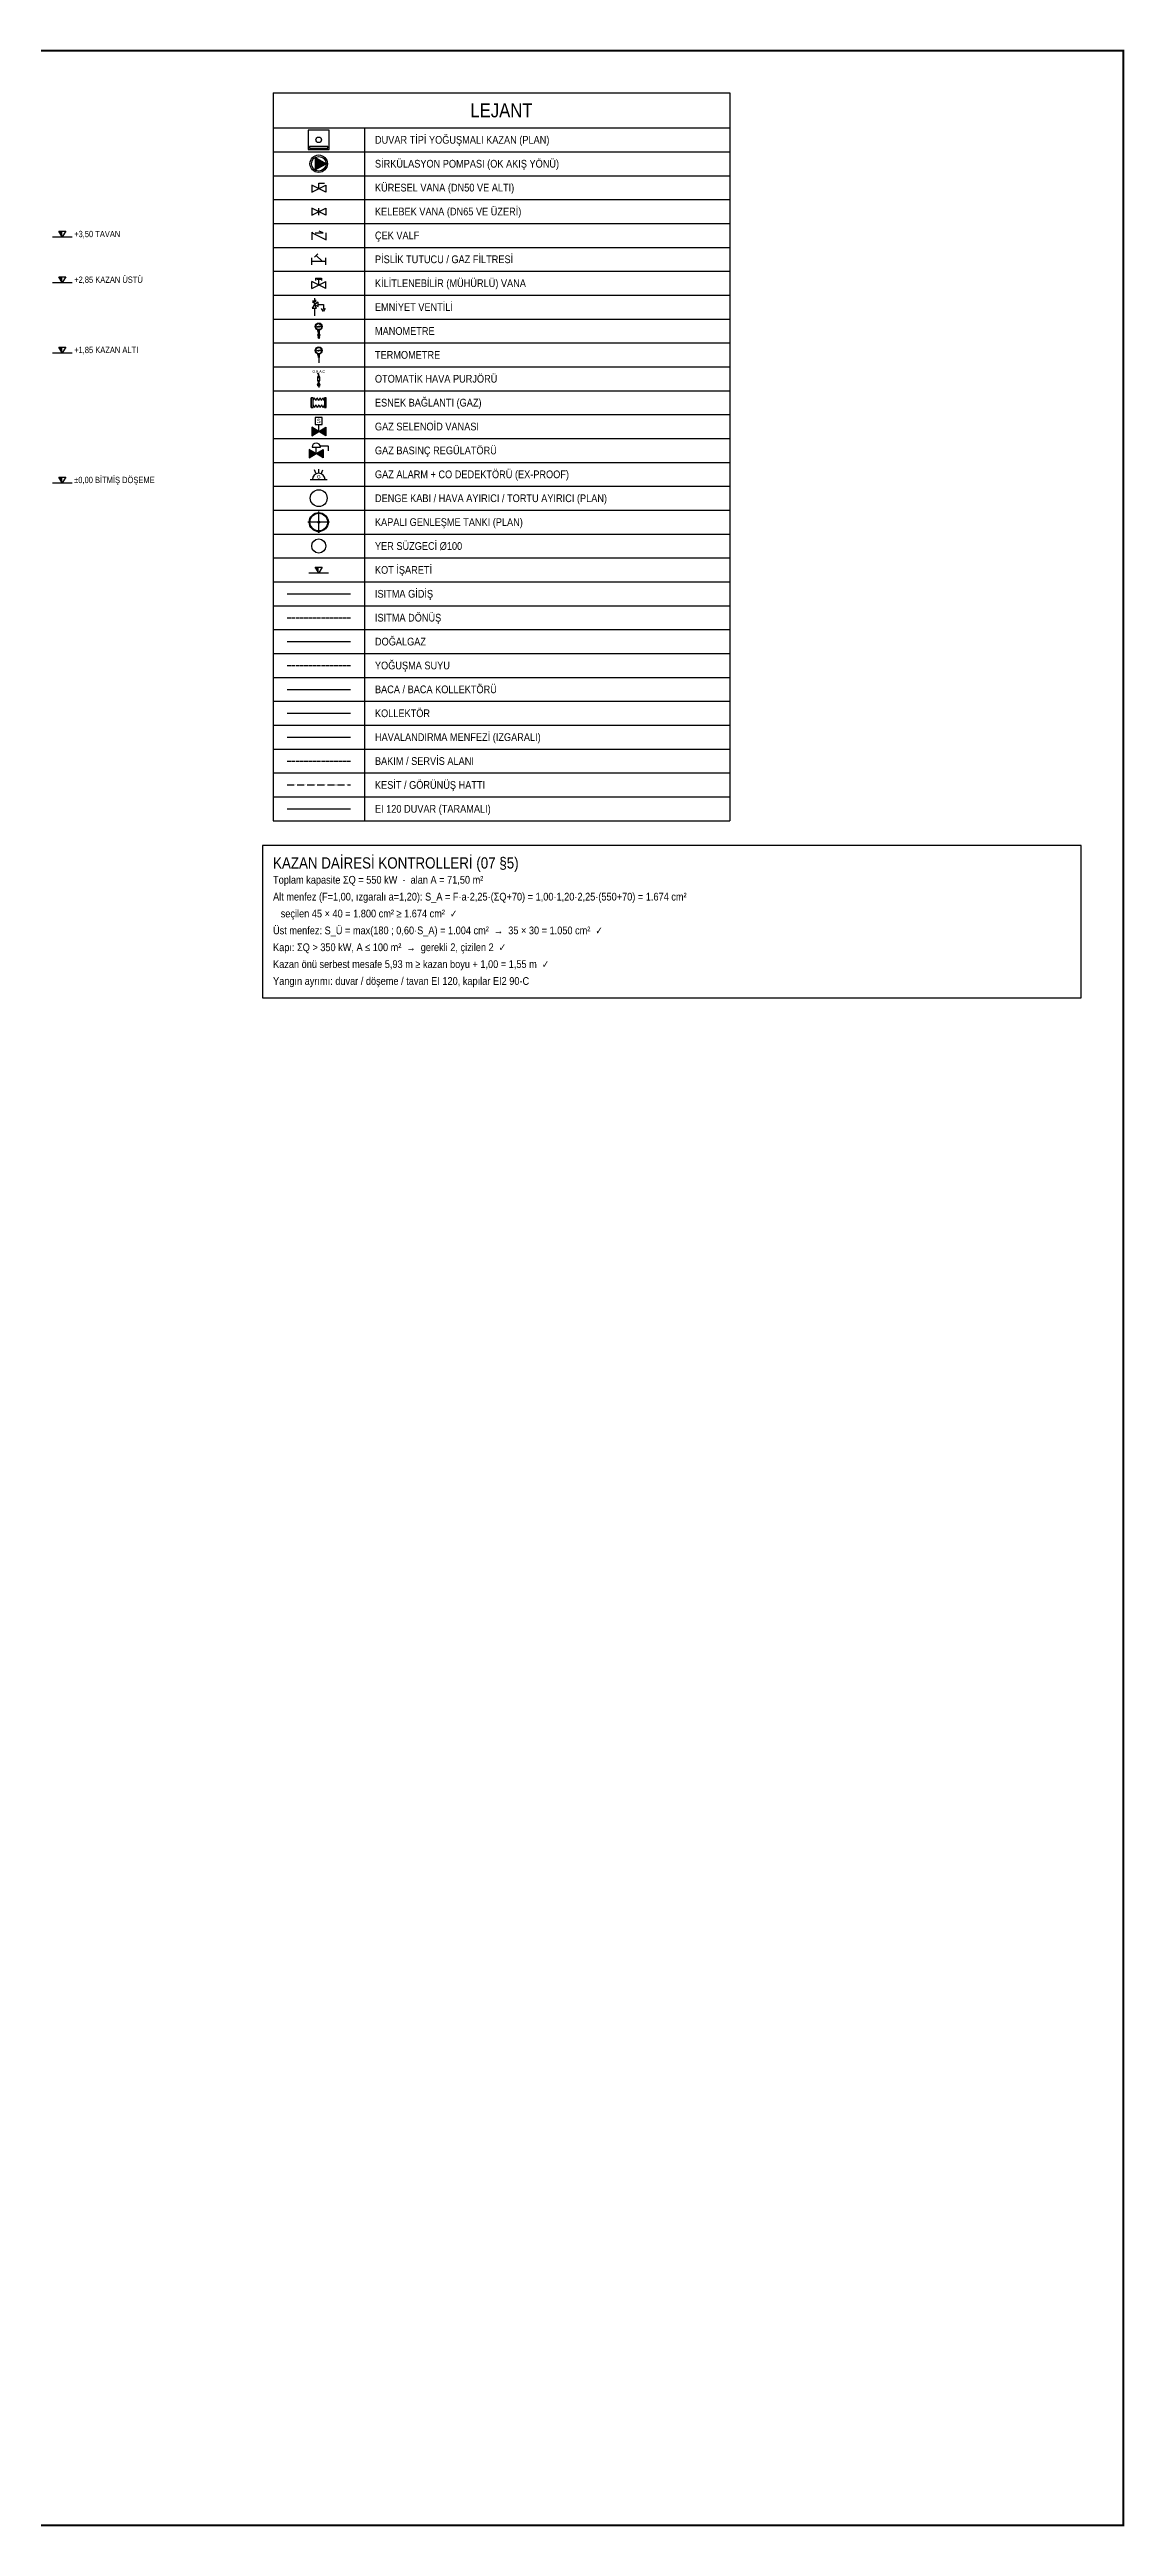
# Model space of a CAD drawing. Header units: centimetres. Extents: x -406 to 3866, y -2648 to 876.
# Drawn here: x 2337 to 3866, y -2648 to 876 of the extents above; entities that cross this region are included whole.
import ezdxf
from ezdxf.enums import TextEntityAlignment as Align

# ---------------------------------------------------------------- set-up
doc = ezdxf.new("R2010")
doc.units = ezdxf.units.CM
doc.header["$LTSCALE"] = 8
doc.linetypes.add('DASHDOT', pattern=[3.556, 2.54, -0.508, 0, -0.508])
doc.linetypes.add('DASHED', pattern=[1.524, 1.27, -0.254])
for name, color, linetype in [('MD-YUK-BIRIMI', 7, 'Continuous'), ('MTY-TEFRIS', 15, 'Continuous'), ('MTY-VANA', 1, 'Continuous'), ('ROTAS-BAKIM-ALANI', 8, 'DASHED'), ('ROTAS-DOGALGAZ-BORU', 2, 'Continuous'), ('ROTAS-HAVALANDIRMA-MENFEZ', 4, 'Continuous'), ('ROTAS-HESAP-BASLIK', 2, 'Continuous'), ('ROTAS-HESAP-CERCEVE', 4, 'Continuous'), ('ROTAS-HESAP-CIZGI', 1, 'Continuous'), ('ROTAS-HESAP-SEMBOL', 7, 'Continuous'), ('ROTAS-HESAP-YAZI', 7, 'Continuous'), ('ROTAS-ISITMA-BACA', 8, 'Continuous'), ('ROTAS-ISITMA-DONUS', 30, 'DASHED'), ('ROTAS-ISITMA-GIDIS', 10, 'Continuous'), ('ROTAS-ISITMA-KOLLEKTOR', 7, 'Continuous'), ('ROTAS-ISITMA-YOGUSMA', 6, 'DASHED'), ('ROTAS-KESIT-HATTI', 1, 'DASHDOT'), ('ROTAS-KOT', 3, 'Continuous'), ('ROTAS-MIMARI-DUVAR', 7, 'Continuous'), ('ROTAS-PAFTA', 7, 'Continuous')]:
    doc.layers.add(name, color=color, linetype=linetype)
doc.styles.add('MTYCAPLT', font='arial.ttf', dxfattribs={"width": 0.65, "height": 1})
doc.styles.add('ROTAS', font='arial.ttf')

# ---------------------------------------------------------------- blocks, each defined once
blk = doc.blocks.new('ROTAS-KOT')
blk.add_hatch(color=7).paths.add_polyline_path([(0, 0), (0, 8), (-5, 8)])
blk.add_line((-14, 0), (14, 0))
blk.add_lwpolyline([(0, 0), (-5, 8), (5, 8)], close=True)
blk = doc.blocks.new('ROTAS-KAZAN-PLAN')
for points in [[(0, 0), (60, 0), (60, 55), (0, 55)], [(4, 4), (56, 4), (56, 9), (4, 9)]]:
    blk.add_lwpolyline(points, close=True)
blk.add_circle((30, 27.5), 8)
blk = doc.blocks.new('ROTAS-POMPA')
blk.add_hatch(color=7).paths.add_polyline_path([(10.35, 0), (-4.95, 8.85), (-4.95, -8.85)])
blk.add_lwpolyline([(10.35, 0), (-4.95, 8.85), (-4.95, -8.85)], close=True)
for radius in [12.45, 10.35]:
    blk.add_circle((0, 0), radius)
blk = doc.blocks.new('MTY-KURESEL VANA')
at = {"layer": 'MTY-VANA'}
for p, q in [((0, 0), (0, 8)), ((0, 8), (8, 8))]:
    blk.add_line(p, q, dxfattribs=at)
blk.add_lwpolyline([(-10, 5), (-10, -5), (10, 5), (10, -5), (-10, 5)], dxfattribs=at)
at = {"layer": 'MTY-VANA', "style": 'MTYCAPLT', "width": 0.65}
blk.add_attdef('CAP', text='', height=10, dxfattribs=at).set_placement((-1.1, 0), align=Align.CENTER)
blk = doc.blocks.new('MTY-KELEBEK VANA')
at = {"layer": 'MTY-VANA'}
blk.add_line((0, -5), (0, 5), dxfattribs=at)
blk.add_lwpolyline([(-10, 5), (-10, -5), (10, 5), (10, -5), (-10, 5)], dxfattribs=at)
at = {"layer": 'MTY-VANA', "style": 'MTYCAPLT', "width": 0.65}
blk.add_attdef('CAP', text='', height=10, rotation=26.5651, dxfattribs=at).set_placement((0, 0), align=Align.CENTER)
blk = doc.blocks.new('MTY-CEKVALF VANA')
at = {"layer": 'MTY-VANA'}
h = blk.add_hatch(color=256, dxfattribs=at)
edge = h.paths.add_edge_path()
edge.add_arc((-10, 5), 1.41, 180, 540, ccw=False)
for p, q in [((-10, -5), (-10, 5)), ((-10, 5), (10, -5)), ((-5.6, 5), (5.6, 5)), ((5.6, 5), (0, 7.3)), ((10, -5), (10, 5))]:
    blk.add_line(p, q, dxfattribs=at)
at = {"layer": 'MTY-VANA', "style": 'MTYCAPLT', "width": 0.65}
blk.add_attdef('CAP', text='', height=10, dxfattribs=at).set_placement((-0.4, -4.9), align=Align.CENTER)
blk = doc.blocks.new('MTY-PISLIK TUTUCU')
at = {"layer": 'MTY-VANA'}
for p, q in [((-10, -5), (-10, 5)), ((-10, 0), (10, 0)), ((10, -5), (10, 5))]:
    blk.add_line(p, q, dxfattribs=at)
at = {"layer": 'MTY-VANA', "color": 1, "ltscale": 75}
for p, q in [((-6.1, 5.8), (-1.4, 10.5)), ((5.1, 0), (-3.7, 8.1))]:
    blk.add_line(p, q, dxfattribs=at)
at = {"layer": 'MTY-VANA', "style": 'MTYCAPLT', "width": 0.65}
blk.add_attdef('CAP', text='', height=10, rotation=180, dxfattribs=at).set_placement((0, 0), align=Align.CENTER)
blk = doc.blocks.new('MTY-KITLENEBILIR VANA')
at = {"layer": 'MTY-VANA'}
for p, q in [((-10, -5), (-10, 5)), ((-10, -5), (10, 5)), ((10, -5), (-10, 5)), ((-4.4, 9.8), (-4.4, 6.4)), ((-4.4, 9.8), (4, 9.8)), ((-2.8, 8.1), (2.8, 8.1)), ((0, 0), (0, 8.1)), ((4, 9.8), (4, 6.4)), ((10, -5), (10, 5))]:
    blk.add_line(p, q, dxfattribs=at)
at = {"layer": 'MTY-VANA', "style": 'MTYCAPLT', "width": 0.65}
blk.add_attdef('CAP', text='', height=10, rotation=206.5651, dxfattribs=at).set_placement((0, 0), align=Align.CENTER)
blk = doc.blocks.new('MTY-EMNİYET VENTİLİ')
at = {"layer": 'MTY-VANA'}
for p, q in [((0, 22), (-4, 15)), ((-4, 15), (4, 15)), ((3.5, 29.6), (-3.5, 28.3)), ((3.5, 27), (-3.5, 28.3)), ((3.5, 27), (-3.5, 25.6)), ((0, 25), (-3.5, 25.6)), ((0, 33.7), (0, 30.3)), ((3.5, 29.6), (0, 30.3)), ((7, 26), (0, 22)), ((0, 22), (0, 25)), ((0, 22), (7, 18)), ((4, 15), (0, 22)), ((0, 15), (0, 0)), ((7, 18), (7, 26)), ((7, 22), (17, 22)), ((17, 8.3), (13.5, 14.3)), ((17, 22), (17, 12)), ((20.5, 14.3), (17, 8.3))]:
    blk.add_line(p, q, dxfattribs=at)
at = {"layer": 'MTY-VANA', "style": 'MTYCAPLT', "width": 0.65}
blk.add_attdef('CAP', text='', height=10, rotation=358.601, dxfattribs=at).set_placement((0.8, 6.1), align=Align.CENTER)
blk = doc.blocks.new('MTY-MANOMETRE')
at = {"layer": 'MTY-VANA', "color": 1}
for p, q in [((-3.7, 19.8), (-4.5, 19.9)), ((-3.7, 19.2), (-4.5, 19.1)), ((-3.5, 20.5), (-4.4, 20.7)), ((-3.6, 18.6), (-4.4, 18.4)), ((-3.3, 21.1), (-4.1, 21.4)), ((-3.3, 18), (-4.1, 17.6)), ((-3, 21.6), (-3.7, 22.1)), ((-3, 17.4), (-3.7, 16.9)), ((-2.6, 22.1), (-3.2, 22.7)), ((-2.7, 19.7), (-0.6, 19.7)), ((-2.7, 19.7), (-2.7, 19.3)), ((-2.7, 19.3), (-0.6, 19.4)), ((-2.1, 22.5), (-2.6, 23.2)), ((-1.5, 22.9), (-1.9, 23.6)), ((-1.2, 12.5), (-1.2, 13.4)), ((1.2, 12.5), (-1.2, 12.5)), ((-0.9, 23.1), (-1.1, 23.9)), ((0.9, 13.5), (-0.9, 13.5)), ((-0.9, 10.9), (-0.9, 12.5)), ((0.9, 10.9), (-0.9, 10.9)), ((-0.7, 13.5), (-0.7, 14)), ((-0.5, 12.6), (-0.5, 13.4)), ((-0.5, 8.6), (-0.5, 10.9)), ((0.5, 8.6), (-0.5, 8.6)), ((-0.3, 23.2), (-0.4, 24)), ((0, 8.6), (0, 8)), ((0, 2.3), (0, 0)), ((0.4, 23.2), (0.4, 24)), ((4.5, 19.5), (0.5, 19.6)), ((0.5, 10.9), (0.5, 8.6)), ((4.5, 19.5), (0.6, 19.4)), ((0.6, 12.6), (0.6, 13.4)), ((0.7, 13.5), (0.7, 14)), ((0.9, 12.5), (0.9, 10.9)), ((1, 23.1), (1.2, 23.9)), ((1.2, 12.5), (1.2, 13.4)), ((1.6, 22.9), (2, 23.6)), ((2.1, 22.5), (2.6, 23.2)), ((2.6, 22.1), (3.2, 22.7)), ((3, 17.4), (3.7, 16.9)), ((3.1, 21.6), (3.7, 22.1)), ((3.4, 21.1), (4.1, 21.4)), ((3.4, 17.9), (4.1, 17.6)), ((3.6, 20.5), (4.4, 20.7)), ((3.6, 18.5), (4.4, 18.3)), ((3.7, 19.8), (4.5, 19.9)), ((3.7, 19.2), (4.5, 19.1))]:
    blk.add_line(p, q, dxfattribs=at)
at = {"layer": 'MTY-VANA'}
for p, q in [((-1.5, 7.8), (1.5, 7.8)), ((0, 5.2), (-1.5, 7.8)), ((0, 5.2), (-1.5, 2.5)), ((-1.5, 2.5), (1.5, 2.5)), ((1.5, 7.8), (0, 5.2)), ((1.5, 2.5), (0, 5.2))]:
    blk.add_line(p, q, dxfattribs=at)
at = {"layer": 'MTY-VANA', "color": 1}
for radius in [5.58, 5.3, 0.576]:
    blk.add_circle((0, 19.5), radius, dxfattribs=at)
at = {"layer": 'MTY-VANA'}
blk.add_circle((0, 5.2), 1.5, dxfattribs=at)
at = {"layer": 'MTY-VANA', "color": 1}
for centre, radius, start, end in [((-0.9, 13), 0.576, 54.6994, 125.3066), ((-0.9, 13.1), 0.576, 234.694, 305.3013), ((0, 12.2), 1.33, 65.9035, 113.6507), ((0, 13.8), 1.33, 246.3499, 294.0971), ((0.9, 13), 0.576, 54.6934, 125.3006), ((0.9, 13.1), 0.576, 234.7001, 305.3073)]:
    blk.add_arc(centre, radius, start, end, dxfattribs=at)
at = {"layer": 'MTY-VANA', "width": 0.7}
blk.add_text('M', height=3.59, dxfattribs=at).set_placement((0, 15, 0), align=Align.CENTER)
at = {"layer": 'MTY-VANA', "style": 'MTYCAPLT', "width": 0.65}
blk.add_attdef('CAP', text='', height=10, rotation=270, dxfattribs=at).set_placement((0, 0), align=Align.CENTER)
blk = doc.blocks.new('MTY-TERMOMETRE')
at = {"layer": 'MTY-VANA', "color": 1}
for p, q in [((-3.7, 19.8), (-4.5, 19.9)), ((-3.7, 19.2), (-4.5, 19.1)), ((-3.5, 20.5), (-4.4, 20.7)), ((-3.6, 18.6), (-4.4, 18.4)), ((-3.3, 21.1), (-4.1, 21.4)), ((-3.3, 18), (-4.1, 17.6)), ((-3, 21.6), (-3.7, 22.1)), ((-3, 17.4), (-3.7, 16.9)), ((-2.6, 22.1), (-3.2, 22.7)), ((-2.7, 19.7), (-0.6, 19.7)), ((-2.7, 19.7), (-2.7, 19.3)), ((-2.7, 19.3), (-0.6, 19.4)), ((-2.1, 22.5), (-2.6, 23.2)), ((-1.5, 22.9), (-1.9, 23.6)), ((-1.2, 12.5), (-1.2, 13.4)), ((1.2, 12.5), (-1.2, 12.5)), ((-0.9, 23.1), (-1.1, 23.9)), ((0.9, 13.5), (-0.9, 13.5)), ((-0.9, 10.9), (-0.9, 12.5)), ((0.9, 10.9), (-0.9, 10.9)), ((-0.7, 13.5), (-0.7, 14)), ((-0.5, 12.6), (-0.5, 13.4)), ((-0.5, 8.6), (-0.5, 10.9)), ((0.5, 8.6), (-0.5, 8.6)), ((-0.3, 23.2), (-0.4, 24)), ((0, 8.6), (0, 0)), ((0.4, 23.2), (0.4, 24)), ((4.5, 19.5), (0.5, 19.6)), ((0.5, 10.9), (0.5, 8.6)), ((4.5, 19.5), (0.6, 19.4)), ((0.6, 12.6), (0.6, 13.4)), ((0.7, 13.5), (0.7, 14)), ((0.9, 12.5), (0.9, 10.9)), ((1, 23.1), (1.2, 23.9)), ((1.2, 12.5), (1.2, 13.4)), ((1.6, 22.9), (2, 23.6)), ((2.1, 22.5), (2.6, 23.2)), ((2.6, 22.1), (3.2, 22.7)), ((3, 17.4), (3.7, 16.9)), ((3.1, 21.6), (3.7, 22.1)), ((3.4, 21.1), (4.1, 21.4)), ((3.4, 17.9), (4.1, 17.6)), ((3.6, 20.5), (4.4, 20.7)), ((3.6, 18.5), (4.4, 18.3)), ((3.7, 19.8), (4.5, 19.9)), ((3.7, 19.2), (4.5, 19.1))]:
    blk.add_line(p, q, dxfattribs=at)
for radius in [5.58, 5.3, 0.576]:
    blk.add_circle((0, 19.5), radius, dxfattribs=at)
for centre, radius, start, end in [((-0.9, 13), 0.576, 54.6994, 125.3066), ((-0.9, 13.1), 0.576, 234.694, 305.3013), ((0, 12.2), 1.33, 65.9035, 113.6507), ((0, 13.8), 1.33, 246.3499, 294.0971), ((0.9, 13), 0.576, 54.6934, 125.3006), ((0.9, 13.1), 0.576, 234.7001, 305.3073)]:
    blk.add_arc(centre, radius, start, end, dxfattribs=at)
at = {"layer": 'MTY-VANA', "style": 'MTYCAPLT', "width": 0.65}
blk.add_text('T', height=3, dxfattribs=at).set_placement((0, 15, 0), align=Align.CENTER)
blk.add_attdef('CAP', text='', height=1, rotation=270, dxfattribs=at).set_placement((0, 0), align=Align.CENTER)
blk = doc.blocks.new('MTY-O.H.A.C')
at = {"layer": 'MTY-VANA', "color": 2}
for p, q in [((-5, 29), (5, 29)), ((-5, 29), (-5, 28)), ((-5, 28), (5, 28)), ((-5, 28), (-4, 26)), ((-4, 41), (-3, 43)), ((-4, 41), (4, 41)), ((-4, 29), (-4, 41)), ((-4, 26), (4, 26)), ((-4, 26), (-4, 24)), ((-4, 24), (4, 24)), ((-3, 43), (3, 43)), ((-3, 43), (3, 43)), ((-3, 43), (-3, 43)), ((-2, 47), (2, 47)), ((-2, 43), (-2, 47)), ((-2, 26), (-2, 24)), ((-1, 47), (-1, 43)), ((1, 47), (1, 43)), ((2, 47), (2, 43)), ((2, 26), (2, 24)), ((3, 43), (4, 41)), ((3, 43), (3, 43)), ((4, 41), (4, 29)), ((4, 26), (5, 28)), ((4, 24), (4, 26)), ((5, 28), (5, 29))]:
    blk.add_line(p, q, dxfattribs=at)
at = {"layer": 'MTY-VANA', "color": 2, "lineweight": -3}
for p, q in [((-2, 57), (-3, 57)), ((0, 47), (0, 54))]:
    blk.add_line(p, q, dxfattribs=at)
at = {"layer": 'MTY-VANA', "lineweight": -3}
for p, q in [((0, 24), (0, 19)), ((0, 5), (0, 0))]:
    blk.add_line(p, q, dxfattribs=at)
at = {"layer": 'MTY-VANA'}
for points in [[(4, 19), (-4, 19), (0, 12)], [(4, 5), (-4, 5), (0, 12)]]:
    blk.add_lwpolyline(points, close=True, dxfattribs=at)
blk.add_circle((0, 12), 4.46, dxfattribs=at)
at = {"layer": 'MTY-VANA', "color": 2, "lineweight": -3}
for centre, start, end in [((-3, 54), 90, 180), ((-2, 54), 0, 90)]:
    blk.add_arc(centre, 2.36, start, end, dxfattribs=at)
at = {"layer": 'MTY-VANA', "color": 2, "lineweight": -3, "style": 'MTYCAPLT', "width": 0.65}
blk.add_text('O.H.A.C', height=12, dxfattribs=at).set_placement((0, 65), align=Align.MIDDLE_CENTER)
at = {"layer": 'MTY-VANA', "style": 'MTYCAPLT', "width": 0.65}
blk.add_attdef('CAP', text='', height=10, rotation=270, dxfattribs=at).set_placement((0, 2), align=Align.CENTER)
blk = doc.blocks.new('MTY-ESNEK BAGLANTI')
at = {"layer": 'MTY-VANA'}
for p, q in [((-10.8, -6.7), (-10.8, 6.7)), ((-8.1, 3.1), (-6, 6.7)), ((-4, 3.1), (-6, 6.7)), ((-4, 3.1), (-2, 6.7)), ((0, 3.1), (-2, 6.7)), ((0, 3.1), (2, 6.7)), ((4, 3.1), (2, 6.7)), ((4, 3.1), (6, 6.7)), ((8.1, 3.1), (6, 6.7)), ((-8.1, -3.1), (-6, -6.7)), ((-4, -3.1), (-6, -6.7)), ((-4, -3.1), (-2, -6.7)), ((0, -3.1), (-2, -6.7)), ((0, -3.1), (2, -6.7)), ((4, -3.1), (2, -6.7)), ((4, -3.1), (6, -6.7)), ((8.1, -3.1), (6, -6.7))]:
    blk.add_line(p, q, dxfattribs=at)
for points in [[(-8.1, 6.7), (-10.8, 6.7), (-10.8, -6.7), (-8.1, -6.7)], [(10.8, 6.7), (8.1, 6.7), (8.1, -6.7), (10.8, -6.7)]]:
    blk.add_lwpolyline(points, close=True, dxfattribs=at)
at = {"layer": 'MTY-VANA', "style": 'MTYCAPLT', "width": 0.65}
blk.add_attdef('CAP', text='', height=10, dxfattribs=at).set_placement((0, 0), align=Align.CENTER)
blk = doc.blocks.new('ROTAS-SELENOID')
for points in [[(-10, 6), (-10, -6), (0, 0)], [(10, 6), (10, -6), (0, 0)]]:
    blk.add_hatch(color=7).paths.add_polyline_path(points)
blk.add_line((0, 0), (0, 10))
for points in [[(-10, 6), (-10, -6), (0, 0)], [(-5, 10), (5, 10), (5, 20), (-5, 20)], [(10, 6), (10, -6), (0, 0)]]:
    blk.add_lwpolyline(points, close=True)
at = {"style": 'ROTAS'}
blk.add_text('S', height=6, dxfattribs=at).set_placement((0, 15), align=Align.MIDDLE_CENTER)
blk = doc.blocks.new('ROTAS-REGULATOR')
for points in [[(-10, 6), (-10, -6), (0, 0)], [(10, 6), (10, -6), (0, 0)]]:
    blk.add_hatch(color=7).paths.add_polyline_path(points)
for p, q in [((-6, 9), (6, 9)), ((0, 0), (0, 9))]:
    blk.add_line(p, q)
for points in [[(-10, 6), (-10, -6), (0, 0)], [(10, 6), (10, -6), (0, 0)]]:
    blk.add_lwpolyline(points, close=True)
at = {"linetype": 'DASHED', "ltscale": 0.15}
blk.add_lwpolyline([(6, 11), (17, 11), (17, 4)], dxfattribs=at)
blk.add_arc((0, 9), 6, 0, 180)
blk = doc.blocks.new('ROTAS-GAZ-ALARM')
for p, q in [((-12, 0), (12, 0)), ((-4, 9), (-6, 14)), ((0, 9), (0, 15)), ((4, 9), (6, 14))]:
    blk.add_line(p, q)
blk.add_arc((0, 0), 9, 0, 180)
at = {"style": 'ROTAS'}
blk.add_text('G', height=5, dxfattribs=at).set_placement((0, 4), align=Align.MIDDLE_CENTER)
blk = doc.blocks.new('MTY-DENGE KABI PLAN')
at = {"layer": 'MTY-VANA', "color": 0}
blk.add_circle((0, 0), 20, dxfattribs=at)
blk = doc.blocks.new('aGENLESME DEPOSU (PLAN-1)')
at = {"layer": 'MTY-TEFRIS', "color": 15, "ltscale": 100}
for p, q in [((51, 0), (-51, 0)), ((0, -51), (0, 51))]:
    blk.add_line(p, q, dxfattribs=at)
at = {"layer": 'MTY-TEFRIS'}
for p, q in [((-3, -48), (-3, -45)), ((3, -48), (-3, -48)), ((3, -48), (3, -45))]:
    blk.add_line(p, q, dxfattribs=at)
at = {"layer": 'MTY-TEFRIS', "color": 4, "ltscale": 100}
blk.add_ellipse((0, 0), major_axis=(31.8, 31.8), ratio=1, dxfattribs=at)
at = {"layer": 'MTY-TEFRIS', "color": 1, "ltscale": 100}
for major_axis, start_param, end_param in [((29.7, 29.7), 1.570796326794902, 7.853981633974488), ((3.18, 3.18), 1.570796326794897, 7.853981633974483)]:
    blk.add_ellipse((0, 0), major_axis=major_axis, ratio=1, start_param=start_param, end_param=end_param, dxfattribs=at)
blk = doc.blocks.new('MTY-YER SUZGECI DN100')
at = {"layer": 'MTY-TEFRIS', "color": 6}
blk.add_circle((0, 0), 5, dxfattribs=at)
at = {"layer": 'MD-YUK-BIRIMI', "color": 6, "style": 'MTYCAPLT', "width": 0.65}
for tag, p in [('PSCP_001', (-1.2, 1.1)), ('PS_001', (-0.6, -0.5))]:
    blk.add_attdef(tag, p, '', height=1, dxfattribs=at)

msp = doc.modelspace()

# ---------------------------------------------------------------- linework, layer by layer
at = {"layer": 'ROTAS-BAKIM-ALANI', "ltscale": 0.5}
msp.add_line((2675, -136), (2765, -136), dxfattribs=at)
at = {"layer": 'ROTAS-DOGALGAZ-BORU', "ltscale": 0.5}
msp.add_line((2675, 34), (2765, 34), dxfattribs=at)
at = {"layer": 'ROTAS-HAVALANDIRMA-MENFEZ', "ltscale": 0.5}
msp.add_line((2675, -102), (2765, -102), dxfattribs=at)
at = {"layer": 'ROTAS-HESAP-CERCEVE'}
msp.add_lwpolyline([(2640, -473), (3805, -473), (3805, -256), (2640, -256)], close=True, dxfattribs=at)
at = {"layer": 'ROTAS-HESAP-CIZGI'}
for p, q in [((2655, 815), (3305, 815)), ((2655, 815), (2655, 765)), ((3305, 815), (3305, 765)), ((2655, 765), (3305, 765)), ((2655, 765), (2655, -221)), ((2785, 765), (2785, -221)), ((3305, 765), (3305, -221)), ((2655, 731), (3305, 731)), ((2655, 697), (3305, 697)), ((2655, 663), (3305, 663)), ((2655, 629), (3305, 629)), ((2655, 595), (3305, 595)), ((2655, 561), (3305, 561)), ((2655, 527), (3305, 527)), ((2655, 493), (3305, 493)), ((2655, 459), (3305, 459)), ((2655, 425), (3305, 425)), ((2655, 391), (3305, 391)), ((2655, 357), (3305, 357)), ((2655, 323), (3305, 323)), ((2655, 289), (3305, 289)), ((2655, 255), (3305, 255)), ((2655, 221), (3305, 221)), ((2655, 187), (3305, 187)), ((2655, 153), (3305, 153)), ((2655, 119), (3305, 119)), ((2655, 85), (3305, 85)), ((2655, 51), (3305, 51)), ((2655, 17), (3305, 17)), ((2655, -17), (3305, -17)), ((2655, -51), (3305, -51)), ((2655, -85), (3305, -85)), ((2655, -119), (3305, -119)), ((2655, -153), (3305, -153)), ((2655, -187), (3305, -187)), ((2655, -221), (3305, -221))]:
    msp.add_line(p, q, dxfattribs=at)
at = {"layer": 'ROTAS-ISITMA-BACA', "ltscale": 0.5}
msp.add_line((2675, -34), (2765, -34), dxfattribs=at)
at = {"layer": 'ROTAS-ISITMA-DONUS', "ltscale": 0.5}
msp.add_line((2675, 68), (2765, 68), dxfattribs=at)
at = {"layer": 'ROTAS-ISITMA-GIDIS', "ltscale": 0.5}
msp.add_line((2675, 102), (2765, 102), dxfattribs=at)
at = {"layer": 'ROTAS-ISITMA-KOLLEKTOR', "ltscale": 0.5}
msp.add_line((2675, -68), (2765, -68), dxfattribs=at)
at = {"layer": 'ROTAS-ISITMA-YOGUSMA', "ltscale": 0.5}
msp.add_line((2675, 0), (2765, 0), dxfattribs=at)
at = {"layer": 'ROTAS-KESIT-HATTI', "ltscale": 0.5}
msp.add_line((2675, -170), (2765, -170), dxfattribs=at)
at = {"layer": 'ROTAS-MIMARI-DUVAR', "ltscale": 0.5}
msp.add_line((2675, -204), (2765, -204), dxfattribs=at)

# ---------------------------------------------------------------- block references
at = {"layer": 'ROTAS-HESAP-SEMBOL'}
for name, p, xscale, yscale in [('ROTAS-KAZAN-PLAN', (2705, 734.25), 0.5, 0.5), ('MTY-EMNİYET VENTİLİ', (2713.8125, 497.3761), 0.75, 0.75), ('MTY-MANOMETRE', (2719.9818, 464.7071), 0.9, 0.9), ('MTY-TERMOMETRE', (2719.9818, 430.7071), 0.9, 0.9), ('MTY-O.H.A.C', (2719.9229, 395.5498), 0.35, 0.35), ('MTY-DENGE KABI PLAN', (2720, 238), 0.6, 0.6), ('aGENLESME DEPOSU (PLAN-1)', (2720, 204), 0.3, 0.3), ('MTY-YER SUZGECI DN100', (2720, 170), 2, 2)]:
    msp.add_blockref(name, p, dxfattribs=dict(at, xscale=xscale, yscale=yscale))
for name, p in [('ROTAS-POMPA', (2720, 714)), ('MTY-KURESEL VANA', (2720, 678.5)), ('MTY-KELEBEK VANA', (2720, 646)), ('MTY-CEKVALF VANA', (2720.704, 610.8399)), ('MTY-PISLIK TUTUCU', (2720, 575.2649)), ('MTY-KITLENEBILIR VANA', (2720, 541.5885)), ('MTY-ESNEK BAGLANTI', (2720, 374)), ('ROTAS-SELENOID', (2720, 333)), ('ROTAS-REGULATOR', (2716.5, 301.5)), ('ROTAS-GAZ-ALARM', (2720, 264.5)), ('ROTAS-KOT', (2720, 132))]:
    msp.add_blockref(name, p, dxfattribs=at)
at = {"layer": 'ROTAS-KOT'}
for p in [(2355, 610), (2355, 545), (2355, 445), (2355, 260)]:
    msp.add_blockref('ROTAS-KOT', p, dxfattribs=at)

# ---------------------------------------------------------------- texts
at = {"layer": 'ROTAS-HESAP-BASLIK', "style": 'ROTAS', "width": 0.85}
msp.add_text('LEJANT', height=20, dxfattribs=at).set_placement((2980, 790), align=Align.MIDDLE_CENTER)
msp.add_text('KAZAN DAİRESİ KONTROLLERİ (07 §5)', height=16, dxfattribs=at).set_placement((2655, -281), align=Align.MIDDLE_LEFT)
at = {"layer": 'ROTAS-HESAP-YAZI', "style": 'ROTAS', "width": 0.85}
for s, p in [('DUVAR TİPİ YOĞUŞMALI KAZAN (PLAN)', (2800, 748)), ('SİRKÜLASYON POMPASI (OK AKIŞ YÖNÜ)', (2800, 714)), ('KÜRESEL VANA (DN50 VE ALTI)', (2800, 680)), ('KELEBEK VANA (DN65 VE ÜZERİ)', (2800, 646)), ('ÇEK VALF', (2800, 612)), ('PİSLİK TUTUCU / GAZ FİLTRESİ', (2800, 578)), ('KİLİTLENEBİLİR (MÜHÜRLÜ) VANA', (2800, 544)), ('EMNİYET VENTİLİ', (2800, 510)), ('MANOMETRE', (2800, 476)), ('TERMOMETRE', (2800, 442)), ('OTOMATİK HAVA PURJÖRÜ', (2800, 408)), ('ESNEK BAĞLANTI (GAZ)', (2800, 374)), ('GAZ SELENOİD VANASI', (2800, 340)), ('GAZ BASINÇ REGÜLATÖRÜ', (2800, 306)), ('GAZ ALARM + CO DEDEKTÖRÜ (EX-PROOF)', (2800, 272)), ('DENGE KABI / HAVA AYIRICI / TORTU AYIRICI (PLAN)', (2800, 238)), ('YER SÜZGECİ Ø100', (2800, 170)), ('KAPALI GENLEŞME TANKI (PLAN)', (2800, 204)), ('KOT İŞARETİ', (2800, 136)), ('ISITMA GİDİŞ', (2800, 102)), ('ISITMA DÖNÜŞ', (2800, 68)), ('DOĞALGAZ', (2800, 34)), ('YOĞUŞMA SUYU', (2800, 0)), ('BACA / BACA KOLLEKTÖRÜ', (2800, -34)), ('KOLLEKTÖR', (2800, -68)), ('HAVALANDIRMA MENFEZİ (IZGARALI)', (2800, -102)), ('BAKIM / SERVİS ALANI', (2800, -136)), ('KESİT / GÖRÜNÜŞ HATTI', (2800, -170)), ('EI 120 DUVAR (TARAMALI)', (2800, -204)), ('Toplam kapasite ΣQ = 550 kW  -  alan A = 71,50 m²', (2655, -305)), ('Alt menfez (F=1,00, ızgaralı a=1,20): S_A = F·a·2,25·(ΣQ+70) = 1,00·1,20·2,25·(550+70) = 1.674 cm²', (2655, -329)), ('   seçilen 45 × 40 = 1.800 cm² ≥ 1.674 cm²  ✓', (2655, -353)), ('Üst menfez: S_Ü = max(180 ; 0,60·S_A) = 1.004 cm²  →  35 × 30 = 1.050 cm²  ✓', (2655, -377)), ('Kapı: ΣQ > 350 kW, A ≤ 100 m²  →  gerekli 2, çizilen 2  ✓', (2655, -401)), ('Kazan önü serbest mesafe 5,93 m ≥ kazan boyu + 1,00 = 1,55 m  ✓', (2655, -425)), ('Yangın ayrımı: duvar / döşeme / tavan EI 120, kapılar EI2 90-C', (2655, -449))]:
    msp.add_text(s, height=11, dxfattribs=at).set_placement(p, align=Align.MIDDLE_LEFT)

# ---------------------------------------------------------------- next in the draw order: wipeouts: each hides what was drawn before it
for points in [[(2428.539, 608.5), (2428.539, 619.5), (2371, 619.5), (2371, 608.5)], [(2453.784, 543.5), (2453.784, 554.5), (2371, 554.5), (2371, 543.5)], [(2453.784, 443.5), (2453.784, 454.5), (2371, 454.5), (2371, 443.5)], [(2468.931, 258.5), (2468.931, 269.5), (2371, 269.5), (2371, 258.5)]]:
    msp.add_wipeout(points)

# ---------------------------------------------------------------- next in the draw order: linework, layer by layer
at = {"layer": 'ROTAS-PAFTA', "const_width": 3}
msp.add_lwpolyline([(-405, -2646.75), (3865, -2646.75), (3865, 875), (-405, 875)], close=True, dxfattribs=at)

# ---------------------------------------------------------------- next in the draw order: texts
at = {"layer": 'ROTAS-KOT', "style": 'ROTAS', "width": 0.85}
for s, p in [('+3,50 TAVAN', (2372, 614)), ('+2,85 KAZAN ÜSTÜ', (2372, 549)), ('+1,85 KAZAN ALTI', (2372, 449)), ('±0,00 BİTMİŞ DÖŞEME', (2372, 264))]:
    msp.add_text(s, height=9, dxfattribs=at).set_placement(p, align=Align.MIDDLE_LEFT)

doc.saveas('drawing.dxf')
